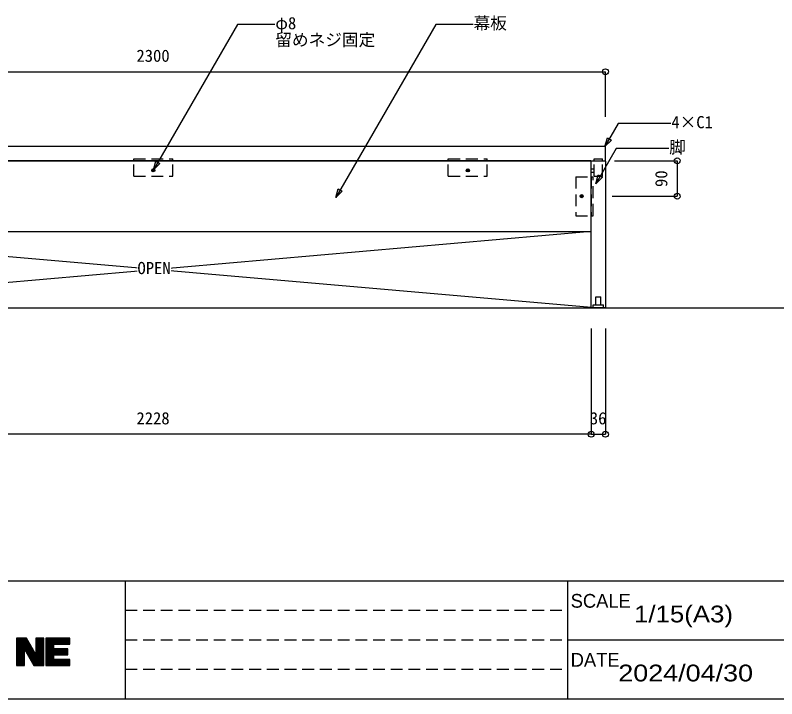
# Model space of a CAD drawing. Units: millimetres, scale not verified. Extents: x -3154 to 3154, y -2231 to 2231.
# Drawn here: x -1143 to 794, y -2062 to -325 of the extents above; entities that cross this region are included whole.
import ezdxf
from ezdxf.enums import TextEntityAlignment as Align

# ---------------------------------------------------------------- set-up
doc = ezdxf.new("R2010")
doc.units = ezdxf.units.MM
doc.header["$LTSCALE"] = 15
doc.linetypes.add('DASHED2', pattern=[3, 2, -1])
for name, color, linetype in [('0-0', 7, 'Continuous'), ('1-0', 7, 'DASHED2'), ('2-0', 4, 'Continuous'), ('3-0', 7, 'Continuous')]:
    doc.layers.add(name, color=color, linetype=linetype)
doc.styles.add('メイリオ', font='')
doc.styles.add('ＭＳ ゴシック', font='')
doc.styles.get('メイリオ').set_extended_font_data('メイリオ')
doc.styles.get('ＭＳ ゴシック').set_extended_font_data('MS Gothic')

msp = doc.modelspace()

# ---------------------------------------------------------------- hatches: boundary and pattern name
at = {"layer": '1-0'}
for points in [[(-795.61, -719.03, 1), (-787.61, -719.03, 1)], [(4.39, -719.03, 1), (12.39, -719.03, 1)], [(298.09, -780.73, 1), (298.09, -788.73, 1)]]:
    msp.add_hatch(color=256, dxfattribs=at).paths.add_polyline_path(points)

# ---------------------------------------------------------------- linework, layer by layer
at = {"layer": '0-0', "color": 2}
for p, q in [((-2962.5, -1762.5), (2962.5, -1762.5)), ((-2962.5, -2062.5), (2962.5, -2062.5))]:
    msp.add_line(p, q, dxfattribs=at)
at = {"layer": '0-0'}
for p, q in [((-1687.5, -1762.5), (-862.5, -1762.5)), ((-862.5, -2062.5), (-862.5, -1762.5)), ((-862.5, -2062.5), (-862.5, -1762.5)), ((-862.5, -1762.5), (262.5, -1762.5)), ((262.5, -2062.5), (262.5, -1762.5)), ((262.5, -1912.5), (262.5, -1762.5)), ((262.5, -1762.5), (862.5, -1762.5)), ((-1139.37, -1908.43), (-1139.37, -1977.69)), ((-1137.87, -1908.43), (-1137.87, -1977.69)), ((-1136.38, -1908.43), (-1136.38, -1977.69)), ((-1134.88, -1908.43), (-1134.88, -1977.69)), ((-1133.39, -1908.43), (-1133.39, -1977.69)), ((-1131.89, -1908.43), (-1131.89, -1977.69)), ((-1130.39, -1908.43), (-1130.39, -1977.69)), ((-1128.9, -1908.43), (-1128.9, -1977.69)), ((-1127.4, -1908.43), (-1127.4, -1977.69)), ((-1125.91, -1908.43), (-1125.91, -1977.69)), ((-1124.41, -1908.43), (-1124.41, -1977.69)), ((-1122.91, -1908.43), (-1122.91, -1977.69)), ((-1121.42, -1908.43), (-1121.42, -1977.69)), ((-1119.92, -1908.43), (-1119.92, -1977.69)), ((-1118.43, -1908.43), (-1118.43, -1937.41)), ((-1116.93, -1908.43), (-1116.93, -1940)), ((-1115.43, -1908.43), (-1115.43, -1942.59)), ((-1113.94, -1909.09), (-1113.94, -1945.18)), ((-1112.44, -1911.68), (-1112.44, -1947.77)), ((-1110.95, -1914.28), (-1110.95, -1950.36)), ((-1109.45, -1916.87), (-1109.45, -1952.95)), ((-1090, -1908.43), (-1090, -1977.69)), ((-1088.5, -1908.43), (-1088.5, -1977.69)), ((-1087.01, -1908.43), (-1087.01, -1977.69)), ((-1085.51, -1908.43), (-1085.51, -1977.69)), ((-1084.02, -1908.43), (-1084.02, -1977.69)), ((-1082.52, -1908.43), (-1082.52, -1977.69)), ((-1081.02, -1908.43), (-1081.02, -1977.69)), ((-1079.53, -1908.43), (-1079.53, -1977.69)), ((-1078.03, -1908.43), (-1078.03, -1977.69)), ((-1076.54, -1908.43), (-1076.54, -1977.69)), ((-1075.04, -1908.43), (-1075.04, -1977.69)), ((-1073.54, -1908.43), (-1073.54, -1977.69)), ((-1072.05, -1908.43), (-1072.05, -1977.69)), ((-1070.55, -1908.43), (-1070.55, -1977.69)), ((-1064.7, -1908.43), (-1064.7, -1977.69)), ((-1063.2, -1908.43), (-1063.2, -1977.69)), ((-1061.71, -1908.43), (-1061.71, -1977.69)), ((-1060.21, -1908.43), (-1060.21, -1977.69)), ((-1058.71, -1908.43), (-1058.71, -1977.69)), ((-1057.22, -1908.43), (-1057.22, -1977.69)), ((-1055.72, -1908.43), (-1055.72, -1977.69)), ((-1054.23, -1908.43), (-1054.23, -1977.69)), ((-1052.73, -1908.43), (-1052.73, -1977.69)), ((-1051.23, -1908.43), (-1051.23, -1977.69)), ((-1049.74, -1908.43), (-1049.74, -1977.69)), ((-1048.24, -1908.43), (-1048.24, -1977.69)), ((-1046.75, -1908.43), (-1046.75, -1977.69)), ((-1045.25, -1908.43), (-1045.25, -1977.69)), ((-1043.75, -1908.43), (-1043.75, -1923.66)), ((-1042.26, -1908.43), (-1042.26, -1923.66)), ((-1040.76, -1908.43), (-1040.76, -1923.66)), ((-1039.27, -1908.43), (-1039.27, -1923.66)), ((-1037.77, -1908.43), (-1037.77, -1923.66)), ((-1036.27, -1908.43), (-1036.27, -1923.66)), ((-1034.78, -1908.43), (-1034.78, -1923.66)), ((-1033.28, -1908.43), (-1033.28, -1923.66)), ((-1031.79, -1908.43), (-1031.79, -1923.66)), ((-1030.29, -1908.43), (-1030.29, -1923.66)), ((-1028.79, -1908.43), (-1028.79, -1923.66)), ((-1027.3, -1908.43), (-1027.3, -1923.66)), ((-1025.8, -1908.43), (-1025.8, -1923.66)), ((-1024.31, -1908.43), (-1024.31, -1923.66)), ((-1022.81, -1908.43), (-1022.81, -1923.66)), ((-1021.31, -1908.43), (-1021.31, -1923.66)), ((-1019.82, -1908.43), (-1019.82, -1923.66)), ((-1018.32, -1908.43), (-1018.32, -1923.66)), ((-1016.83, -1908.43), (-1016.83, -1923.66)), ((-1015.33, -1908.43), (-1015.33, -1923.66)), ((-1013.83, -1908.43), (-1013.83, -1923.66)), ((-1012.34, -1908.43), (-1012.34, -1923.66)), ((-1010.84, -1908.43), (-1010.84, -1923.66)), ((-1009.35, -1908.43), (-1009.35, -1923.66)), ((-1007.85, -1908.43), (-1007.85, -1923.66)), ((-1006.35, -1908.43), (-1006.35, -1923.66)), ((-1004.86, -1908.43), (-1004.86, -1923.66)), ((262.5, -1912.5), (862.5, -1912.5)), ((262.5, -2062.5), (262.5, -1912.5)), ((262.5, -1912.5), (862.5, -1912.5)), ((-1107.95, -1919.46), (-1107.95, -1955.54)), ((-1106.46, -1922.05), (-1106.46, -1958.13)), ((-1104.96, -1924.64), (-1104.96, -1960.72)), ((-1103.47, -1927.23), (-1103.47, -1963.31)), ((-1101.97, -1929.82), (-1101.97, -1965.9)), ((-1100.47, -1932.41), (-1100.47, -1968.49)), ((-1098.98, -1935), (-1098.98, -1971.08)), ((-1043.75, -1935.49), (-1043.75, -1950.72)), ((-1042.26, -1935.49), (-1042.26, -1950.72)), ((-1040.76, -1935.49), (-1040.76, -1950.72)), ((-1039.27, -1935.49), (-1039.27, -1950.72)), ((-1037.77, -1935.49), (-1037.77, -1950.72)), ((-1036.27, -1935.49), (-1036.27, -1950.72)), ((-1034.78, -1935.49), (-1034.78, -1950.72)), ((-1033.28, -1935.49), (-1033.28, -1950.72)), ((-1031.79, -1935.49), (-1031.79, -1950.72)), ((-1030.29, -1935.49), (-1030.29, -1950.72)), ((-1028.79, -1935.49), (-1028.79, -1950.72)), ((-1027.3, -1935.49), (-1027.3, -1950.72)), ((-1025.8, -1935.49), (-1025.8, -1950.72)), ((-1024.31, -1935.49), (-1024.31, -1950.72)), ((-1022.81, -1935.49), (-1022.81, -1950.72)), ((-1021.31, -1935.49), (-1021.31, -1950.72)), ((-1019.82, -1935.49), (-1019.82, -1950.72)), ((-1018.32, -1935.49), (-1018.32, -1950.72)), ((-1016.83, -1935.49), (-1016.83, -1950.72)), ((-1015.33, -1935.49), (-1015.33, -1950.72)), ((-1013.83, -1935.49), (-1013.83, -1950.72)), ((-1012.34, -1935.49), (-1012.34, -1950.72)), ((-1010.84, -1935.49), (-1010.84, -1950.72)), ((-1009.35, -1935.49), (-1009.35, -1950.72)), ((-1097.48, -1937.59), (-1097.48, -1973.67)), ((-1095.98, -1940.18), (-1095.98, -1976.26)), ((-1094.49, -1942.77), (-1094.49, -1977.69)), ((-1092.99, -1945.36), (-1092.99, -1977.69)), ((-1091.5, -1947.95), (-1091.5, -1977.69)), ((-1043.75, -1962.44), (-1043.75, -1977.69)), ((-1042.26, -1962.44), (-1042.26, -1977.69)), ((-1040.76, -1962.44), (-1040.76, -1977.69)), ((-1039.27, -1962.44), (-1039.27, -1977.69)), ((-1037.77, -1962.44), (-1037.77, -1977.69)), ((-1036.27, -1962.44), (-1036.27, -1977.69)), ((-1034.78, -1962.44), (-1034.78, -1977.69)), ((-1033.28, -1962.44), (-1033.28, -1977.69)), ((-1031.79, -1962.44), (-1031.79, -1977.69)), ((-1030.29, -1962.44), (-1030.29, -1977.69)), ((-1028.79, -1962.44), (-1028.79, -1977.69)), ((-1027.3, -1962.44), (-1027.3, -1977.69)), ((-1025.8, -1962.44), (-1025.8, -1977.69)), ((-1024.31, -1962.44), (-1024.31, -1977.69)), ((-1022.81, -1962.44), (-1022.81, -1977.69)), ((-1021.31, -1962.44), (-1021.31, -1977.69)), ((-1019.82, -1962.44), (-1019.82, -1977.69)), ((-1018.32, -1962.44), (-1018.32, -1977.69)), ((-1016.83, -1962.44), (-1016.83, -1977.69)), ((-1015.33, -1962.44), (-1015.33, -1977.69)), ((-1013.83, -1962.44), (-1013.83, -1977.69)), ((-1012.34, -1962.44), (-1012.34, -1977.69)), ((-1010.84, -1962.44), (-1010.84, -1977.69)), ((-1009.35, -1962.44), (-1009.35, -1977.69)), ((-1007.85, -1962.44), (-1007.85, -1977.69)), ((-1006.35, -1962.44), (-1006.35, -1977.69)), ((-1004.86, -1962.44), (-1004.86, -1977.69)), ((-1687.5, -2062.5), (-862.5, -2062.5)), ((-862.5, -2062.5), (262.5, -2062.5)), ((262.5, -2062.5), (862.5, -2062.5))]:
    msp.add_line(p, q, dxfattribs=at)
at = {"layer": '0-0', "linetype": 'DASHED2'}
for p, q in [((-862.5, -1837.5), (262.5, -1837.5)), ((-862.5, -1912.5), (262.5, -1912.5)), ((-862.5, -1987.5), (262.5, -1987.5))]:
    msp.add_line(p, q, dxfattribs=at)
at = {"layer": '0-0', "color": 3}
for points in [[(-1090.31, -1908.43), (-1090.31, -1950.01), (-1114.32, -1908.43), (-1139.37, -1908.43), (-1139.37, -1977.69), (-1119.18, -1977.69), (-1119.18, -1936.1), (-1095.16, -1977.69), (-1070.11, -1977.69), (-1070.11, -1908.43)], [(-1004.08, -1923.66), (-1004.08, -1908.43), (-1064.7, -1908.43), (-1064.7, -1977.69), (-1004.08, -1977.69), (-1004.08, -1962.44), (-1044.5, -1962.44), (-1044.5, -1950.72), (-1008.42, -1950.72), (-1008.42, -1935.49), (-1044.5, -1935.49), (-1044.5, -1923.66)]]:
    msp.add_lwpolyline(points, close=True, dxfattribs=at)
at = {"layer": '1-0'}
for p, q in [((-841.21, -694.73), (-841.21, -689.73)), ((-841.21, -689.73), (-742.01, -689.73)), ((-841.21, -694.73), (-742.01, -694.73)), ((-841.21, -734.03), (-841.21, -694.73)), ((-841.21, -694.73), (-742.01, -694.73)), ((-742.01, -694.73), (-742.01, -689.73)), ((-742.01, -734.03), (-742.01, -694.73)), ((-41.21, -694.73), (-41.21, -689.73)), ((-41.21, -689.73), (57.99, -689.73)), ((-41.21, -694.73), (57.99, -694.73)), ((-41.21, -734.03), (-41.21, -694.73)), ((-41.21, -694.73), (57.99, -694.73)), ((57.99, -694.73), (57.99, -689.73)), ((57.99, -734.03), (57.99, -694.73)), ((329.79, -734.03), (329.79, -694.73)), ((329.79, -694.73), (350.99, -694.73)), ((329.82, -694.73), (329.82, -689.73)), ((329.82, -689.73), (351.02, -689.73)), ((329.82, -694.73), (351.02, -694.73)), ((350.99, -734.03), (350.99, -694.73)), ((351.02, -694.73), (351.02, -689.73)), ((322.39, -723.33), (322.39, -715.33)), ((322.39, -715.33), (329.79, -715.33)), ((329.79, -723.33), (329.79, -715.33)), ((-841.21, -734.03), (-742.01, -734.03)), ((-41.21, -734.03), (57.99, -734.03)), ((283.09, -735.13), (283.09, -834.33)), ((283.09, -735.13), (322.39, -735.13)), ((322.39, -723.33), (329.79, -723.33)), ((322.39, -834.33), (322.39, -735.13)), ((322.39, -735.13), (327.39, -735.13)), ((322.39, -735.13), (322.39, -834.33)), ((327.39, -834.33), (327.39, -735.13)), ((329.79, -734.03), (350.99, -734.03)), ((283.09, -834.33), (322.39, -834.33)), ((322.39, -834.33), (327.39, -834.33)), ((334.39, -1060.73), (334.39, -1040.73)), ((334.39, -1040.73), (346.39, -1040.73)), ((346.39, -1060.73), (346.39, -1040.73)), ((326.89, -1068.73), (326.89, -1060.73)), ((326.89, -1060.73), (353.89, -1060.73)), ((334.39, -1060.73), (346.39, -1060.73)), ((353.89, -1068.73), (353.89, -1060.73)), ((326.89, -1068.73), (353.89, -1068.73))]:
    msp.add_line(p, q, dxfattribs=at)
at = {"layer": '1-0', "linetype": 'Continuous'}
msp.add_line((-2736.67, -1068.73), (2708.77, -1068.73), dxfattribs=at)
at = {"layer": '1-0', "color": 3, "linetype": 'Continuous'}
msp.add_lwpolyline([(-1940.61, -658.73), (-1941.61, -659.73), (-1941.61, -693.73), (-1940.61, -694.73), (357.39, -694.73), (358.39, -693.73), (358.39, -659.73), (357.39, -658.73)], close=True, dxfattribs=at)
at = {"layer": '1-0', "linetype": 'Continuous'}
for points in [[(-1904.61, -694.73), (-1905.61, -695.45), (-1905.61, -874.01), (-1904.61, -874.73), (321.39, -874.73), (322.39, -874.01), (322.39, -695.45), (321.39, -694.73)], [(358.39, -1067.73), (357.39, -1068.73), (323.39, -1068.73), (322.39, -1067.73), (322.39, -695.28), (323.39, -694.73), (357.39, -694.73), (358.39, -695.28)]]:
    msp.add_lwpolyline(points, close=True, dxfattribs=at)
for centre in [(-791.61, -719.03), (8.39, -719.03), (298.09, -784.73)]:
    msp.add_circle(centre, 4, dxfattribs=at)
at = {"layer": '2-0'}
for p, q in [((-1941.61, -468.24), (358.39, -468.24)), ((358.39, -582.53), (358.39, -468.24)), ((381.38, -694.73), (541.1, -694.73)), ((541.1, -694.73), (541.1, -784.73)), ((375.29, -784.73), (541.1, -784.73)), ((322.39, -1121.51), (322.39, -1390)), ((322.39, -1121.51), (322.39, -1390)), ((358.39, -1121.51), (358.39, -1390)), ((322.39, -1390), (-1905.61, -1390)), ((322.39, -1390), (358.39, -1390))]:
    msp.add_line(p, q, dxfattribs=at)
for centre in [(358.39, -468.24), (541.1, -694.73), (541.1, -784.73), (322.39, -1390), (322.39, -1390), (358.39, -1390)]:
    msp.add_circle(centre, 7.5, dxfattribs=at)
at = {"layer": '3-0', "color": 3}
for p, q in [((-1906.61, -1068.73), (322.39, -874.01)), ((322.39, -1067.73), (-1905.61, -874.01))]:
    msp.add_line(p, q, dxfattribs=at)
for points in [[(-482.29, -348.33), (-577.54, -348.33), (-790.97, -718.01)], [(524.94, -600.18), (391.13, -600.18), (357.33, -658.73)], [(519.5, -663.68), (385.7, -663.68), (334.18, -752.91)]]:
    msp.add_lwpolyline(points, dxfattribs=at)
for points in [[(373.81, -642.25), (357.33, -658.73), (363.37, -636.22)], [(-774.49, -701.53), (-790.97, -718.01), (-784.94, -695.5)], [(350.66, -736.43), (334.18, -752.91), (340.21, -730.4)], [(-310.71, -771.69), (-327.19, -788.17), (-321.16, -765.66)]]:
    msp.add_lwpolyline(points, close=True, dxfattribs=at)

# ---------------------------------------------------------------- texts
at = {"layer": '0-0', "style": 'メイリオ'}
for s, p in [('SCALE', (270, -1841.44)), ('DATE', (270, -1991.44))]:
    msp.add_text(s, height=34.92, dxfattribs=at).set_placement(p, align=Align.BOTTOM_LEFT)
for s, width, p in [('1/15(A3)', 1.15, (431.23, -1881.16)), ('2024/04/30', 1.2, (391.16, -2031.16))]:
    msp.add_text(s, height=42.67, dxfattribs=dict(at, width=width)).set_placement(p, align=Align.BOTTOM_LEFT)
at = {"layer": '2-0', "style": 'ＭＳ ゴシック'}
for s, p in [('2300', (-834.36, -452.37)), ('2228', (-834.36, -1374.12)), ('36', (318.8, -1374.12))]:
    msp.add_text(s, height=31.04, dxfattribs=at).set_placement(p, align=Align.BOTTOM_LEFT)
msp.add_text('90', height=31.04, rotation=90, dxfattribs=at).set_placement((525.23, -761.32), align=Align.BOTTOM_LEFT)

# ---------------------------------------------------------------- next in the draw order: wipeouts: each hides what was drawn before it
for points in [[(-222.44, -327.16), (-222.44, -411.83), (-481.1, -411.83), (-481.1, -327.16)], [(636.62, -579.02), (636.62, -621.35), (526.13, -621.35), (526.13, -579.02)], [(567.68, -642.52), (567.68, -684.85), (520.69, -684.85), (520.69, -642.52)], [(-831.75, -992.26), (-831.75, -949.93), (-746.23, -949.93), (-746.23, -992.26)]]:
    msp.add_wipeout(points)

# ---------------------------------------------------------------- next in the draw order: linework, layer by layer
at = {"layer": '3-0', "color": 3}
msp.add_lwpolyline([(22.01, -348.33), (-73.24, -348.33), (-327.19, -788.17)], dxfattribs=at)

# ---------------------------------------------------------------- next in the draw order: texts
at = {"layer": '3-0', "style": 'ＭＳ ゴシック'}
for s, p in [('φ8', (-481.1, -369.49)), ('留めネジ固定', (-481.1, -411.83)), ('4×C1', (526.13, -621.35)), ('脚', (520.69, -684.85)), ('OPEN', (-831.75, -992.26))]:
    msp.add_text(s, height=31.04, dxfattribs=at).set_placement(p, align=Align.BOTTOM_LEFT)

# ---------------------------------------------------------------- next in the draw order: wipeouts: each hides what was drawn before it
msp.add_wipeout([(112.52, -327.16), (112.52, -369.49), (23.2, -369.49), (23.2, -327.16)])

# ---------------------------------------------------------------- next in the draw order: texts
msp.add_text('幕板', height=31.04, dxfattribs=at).set_placement((23.2, -369.49), align=Align.BOTTOM_LEFT)

doc.saveas('drawing.dxf')
